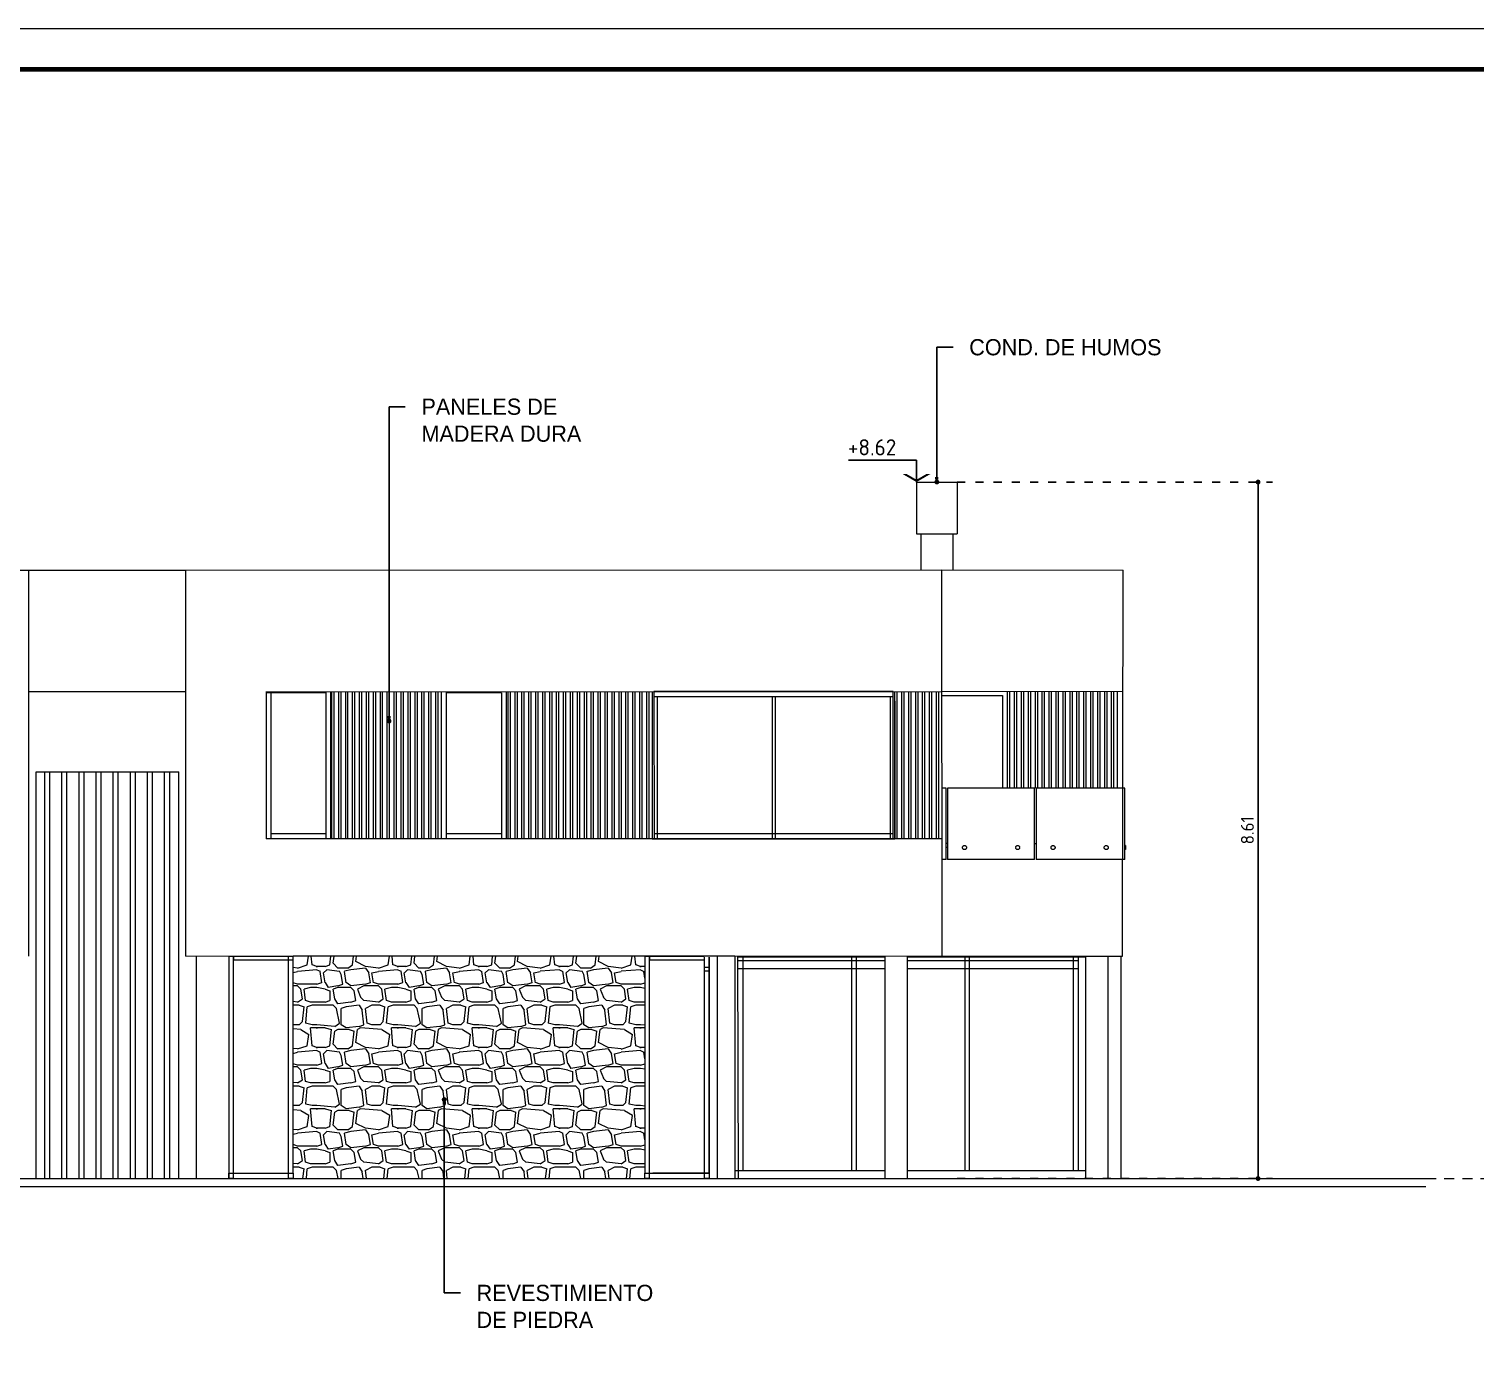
# Model space of a CAD drawing. Extents: x 233 to 569, y -241 to -74.
# Drawn here: x 403.71 to 421.59, y -133.07 to -116.62 of the extents above; entities that cross this region are included whole.
import ezdxf
from ezdxf import colors
from ezdxf.entities.mleader import LeaderData, LeaderLine
from ezdxf.enums import TextEntityAlignment as Align
from ezdxf.math import Vec2, Vec3

# ---------------------------------------------------------------- set-up
doc = ezdxf.new("R2010")
doc.units = 0
doc.header["$MEASUREMENT"] = 0
doc.linetypes.add('DOT2', pattern=[0.125, 0, -0.125])
doc.linetypes.add('HIDDEN2', pattern=[0.1875, 0.125, -0.0625])
doc.layers.get('0').update_dxf_attribs({"linetype": 'CONTINUOUS', "lineweight": 50})
doc.layers.get('DEFPOINTS').update_dxf_attribs({"linetype": 'CONTINUOUS'})
doc.layers.add('240 - NIVELES', color=1, linetype='CONTINUOUS')
doc.layers.add('DS_ST_quote 1_50', color=7, linetype='CONTINUOUS')
for name, color, linetype, lineweight in [('GRAFISMOS', 8, 'CONTINUOUS', 13), ('LINEAS', 2, 'CONTINUOUS', 20), ('MARCOS', 4, 'CONTINUOUS', 80)]:
    doc.layers.add(name, color=color, linetype=linetype, lineweight=lineweight)
doc.styles.add('ARIAL', font='')
doc.styles.add('DIN', font='bahnschrift.ttf')
doc.styles.add('TEXTO', font='ROMANS.SHX')
doc.styles.get('ARIAL').set_extended_font_data('DIN')
doc.dimstyles.new('PLANTA', dxfattribs={"dimscale": 0, "dimtxt": 0.16, "dimasz": 0.06, "dimexe": 0.18, "dimexo": 0, "dimgap": 0.05, "dimtad": 1, "dimzin": 0, "dimdsep": 46, "dimtxsty": 'ARIAL', "dimblk1": 'DOT', "dimblk2": 'DOT', "dimsah": 1, "dimcen": 0.09, "dimclrd": 1, "dimclre": 1, "dimclrt": 3, "dimadec": 0, "dimazin": 0, "dimtfac": 1, "dimtofl": 0, "dimtmove": 0, "dimatfit": 3, "dimldrblk": 'DOT', "dimfxl": 0.18, "dimtolj": 1, "dimtzin": 0, "dimarcsym": 0})

# ---------------------------------------------------------------- blocks, each defined once
blk = doc.blocks.new('_DOT')
at = {"color": 0, "linetype": 'ByBlock'}
blk.add_line((-0.5, 0), (-1, 0), dxfattribs=at)
at = {"color": 0, "linetype": 'ByBlock', "const_width": 0.5}
blk.add_lwpolyline([(-0.25, 0, 1), (0.25, 0, 1)], format="xyb", close=True, dxfattribs=at)
blk = doc.blocks.new('*D372')
at = {"layer": 'DEFPOINTS', "color": 0, "transparency": 16777216}
for p in [(415.187, -122.22), (415.187, -130.829), (418.906, -130.829)]:
    blk.add_point(p, dxfattribs=at)
at = {"layer": 'DS_ST_quote 1_50', "color": 1, "linetype": 'DOT2', "lineweight": -2, "transparency": 16777216}
for p, q in [((415.187, -122.22), (419.086, -122.22)), ((415.187, -130.829), (419.086, -130.829))]:
    blk.add_line(p, q, dxfattribs=at)
at = {"layer": 'DS_ST_quote 1_50', "color": 1, "lineweight": -2, "transparency": 16777216}
blk.add_line((418.906, -122.28), (418.906, -130.769), dxfattribs=at)
at = {"layer": 'DS_ST_quote 1_50', "color": 1, "lineweight": -2, "transparency": 16777216, "xscale": 0.06, "yscale": 0.06, "zscale": 0.06}
for p, rotation in [((418.906, -122.22), 90), ((418.906, -130.829), 270)]:
    blk.add_blockref('_DOT', p, dxfattribs=dict(at, rotation=rotation))
at = {"layer": 'DS_ST_quote 1_50', "color": 3, "transparency": 16777216, "insert": (418.774, -126.525), "char_height": 0.16, "attachment_point": 5, "rotation": 90, "style": 'ARIAL'}
blk.add_mtext('\\A1;8.61', dxfattribs=at)
blk = doc.blocks.new('NIVCOR20')
at = {"layer": '240 - NIVELES'}
for q in [(0.2103, 0.0681), (0, 0)]:
    blk.add_line((0, 0.0681), q, dxfattribs=at)
for points in [[(-0.0438, 0.0253), (-0.0312, 0.0253), (0, 0), (0, 0.0072)], [(0.0438, 0.0253), (0.0312, 0.0253), (0, 0), (0, 0.0072)]]:
    blk.add_solid(points, dxfattribs=at)
at = {"layer": '240 - NIVELES', "style": 'TEXTO'}
blk.add_attdef('NIVEL', text='', height=0.05, dxfattribs=at).set_placement((0.6035, 0.0824), align=Align.RIGHT)

msp = doc.modelspace()

# ---------------------------------------------------------------- hatches: boundary and pattern name
at = {"linetype": 'Continuous', "lineweight": 15}
h = msp.add_hatch(dxfattribs=at)
h.set_pattern_fill('ANSI32', color=256, scale=0.009, angle=45)
h.set_pattern_definition([(90, (409.01598, -36.18249), (-0.085725, 4e-17), []), (90, (409.04455, -36.15391), (-0.085725, 4e-17), [])])
h.paths.add_polyline_path([(414.9971, -126.6299), (414.9971, -124.8073), (414.4152, -124.8087), (414.4152, -126.6285)])
h = msp.add_hatch(dxfattribs=at)
h.set_pattern_fill('ANSI32', color=256, scale=0.009, angle=45)
h.set_pattern_definition([(90, (411.181186, -36.18249), (-0.085725, 4e-17), []), (90, (411.20976, -36.15391), (-0.085725, 4e-17), [])])
h.paths.add_polyline_path([(417.1623, -126.003), (417.1623, -124.8073), (415.8067, -124.8087), (415.8067, -126.0016)])
at = {"layer": 'GRAFISMOS', "linetype": 'Continuous', "lineweight": 15}
h = msp.add_hatch(dxfattribs=at)
h.set_pattern_fill('ANSI32', color=256, scale=0.009, angle=45)
h.set_pattern_definition([(90, (402.82653, -36.18249), (-0.085725, 4e-17), []), (90, (402.8551, -36.15391), (-0.085725, 4e-17), [])])
h.paths.add_polyline_path([(408.8077, -126.6299), (408.8077, -124.8073), (407.4422, -124.8087), (407.4422, -126.6285)])
h = msp.add_hatch(dxfattribs=at)
h.set_pattern_fill('ANSI32', color=256, scale=0.009, angle=45)
h.set_pattern_definition([(90, (405.43452, -36.18249), (-0.085725, 4e-17), []), (90, (405.4631, -36.15391), (-0.085725, 4e-17), [])])
h.paths.add_polyline_path([(411.4157, -126.6299), (411.4157, -124.8073), (409.6114, -124.8087), (409.6114, -126.6285)])
h = msp.add_hatch(dxfattribs=at)
h.set_pattern_fill('HATCH-STONE-03', color=256, scale=0.02, angle=-180, pattern_type=2)
h.set_pattern_definition([(180, (781.2715, 554.3114), (-4e-16, -1), [0.06, -0.94]), (180, (781.2715, 553.3514), (-4e-16, -1), [0.08, -0.92]), (180, (781.2715, 553.5314), (-4e-16, -1), [0.08, -0.92]), (180, (781.2715, 553.5714), (-4e-16, -1), [0.24, -0.76]), (184.76364, (781.2715, 553.7514), (-4e-09, -1), [0.240832, -11.800763]), (184.76364, (780.2715, 553.7514), (-4e-09, -1), [0.240832, -11.800763]), (184.76364, (779.2715, 553.7514), (-4e-09, -1), [0.240832, -11.800763]), (184.76364, (778.2715, 553.7514), (-4e-09, -1), [0.240832, -11.800763]), (184.76364, (777.2715, 553.7514), (-4e-09, -1), [0.240832, -11.800763]), (184.76364, (776.2715, 553.7514), (-4e-09, -1), [0.240832, -11.800763]), (184.76364, (775.2715, 553.7514), (-4e-09, -1), [0.240832, -11.800763]), (184.76364, (774.2715, 553.7514), (-4e-09, -1), [0.240832, -11.800763]), (184.76364, (773.2715, 553.7514), (-4e-09, -1), [0.240832, -11.800763]), (184.76364, (772.2715, 553.7514), (-4e-09, -1), [0.240832, -11.800763]), (184.76364, (771.2715, 553.7514), (-4e-09, -1), [0.240832, -11.800763]), (184.76364, (770.2715, 553.7514), (-4e-09, -1), [0.240832, -11.800763]), (180, (781.2715, 553.7914), (-4e-16, -1), [0, -1]), (180, (781.2715, 554.0714), (-4e-16, -1), [0.06, -0.94]), (180, (781.2715, 554.0314), (-4e-16, -1), [0, -1]), (99.462326, (781.09154, 553.39142), (5.4e-08, -0.999999968), [0.1216553, -5.9611072]), (99.462326, (780.93154, 553.59142), (5.4e-08, -0.999999968), [0.1216553, -5.9611072]), (99.462326, (780.37154, 553.59142), (5.4e-08, -0.999999968), [0.1216553, -5.9611072]), (98.130104, (780.63154, 553.59142), (5e-08, -0.999999998), [0.1414214, -6.9296466]), (291.801407, (780.77154, 553.51142), (3e-08, -1), [0.1077033, -5.2774615]), (291.801407, (779.77154, 553.51142), (3e-08, -1), [0.1077033, -5.2774615]), (270, (780.4315, 553.4914), (1, -4e-16), [0.12, -0.88]), (82.875, (780.75154, 553.85142), (1.14e-07, -1.00000001), [0.1612452, -7.9010126]), (81.869904, (781.15154, 553.81142), (2.36e-07, -1.00000002), [0.1414214, -6.9296466]), (84.289429, (780.43154, 553.81142), (2.15e-07, -1.000000025), [0.2009975, -9.8488782]), (90, (780.5715, 554.0714), (-1, 3e-16), [0.2, -0.8]), (83.65982, (781.09154, 554.11142), (1.98e-07, -1.000000007), [0.1811077, -8.8742773]), (96.340187, (780.85154, 554.07142), (-3.4e-08, -1.000000004), [0.1811077, -8.8742773]), (99.462326, (780.75154, 553.37142), (5.4e-08, -0.999999968), [0.1216553, -5.9611072]), (99.462326, (780.49154, 553.39142), (5.4e-08, -0.999999968), [0.1216553, -5.9611072]), (98.130104, (780.33154, 553.59142), (5e-08, -0.999999998), [0.1414214, -6.9296466]), (99.462326, (780.59154, 553.57142), (5.4e-08, -0.999999968), [0.1216553, -5.9611072]), (82.875, (780.47154, 553.83142), (1.14e-07, -1.00000001), [0.1612452, -7.9010126]), (102.5288, (780.55154, 554.09142), (-7e-08, -0.99999999), [0.184391, -9.0351538]), (102.5288, (779.55154, 554.09142), (-7e-08, -0.99999999), [0.184391, -9.0351538]), (96.340187, (780.89154, 554.09142), (-3.4e-08, -1.000000004), [0.1811077, -8.8742773]), (84.289429, (781.13154, 554.09142), (2.15e-07, -1.000000025), [0.2009975, -9.8488782]), (99.462326, (780.97154, 553.59142), (5.4e-08, -0.999999968), [0.1216553, -5.9611072]), (83.65982, (780.71154, 553.81142), (1.98e-07, -1.000000007), [0.1811077, -8.8742773]), (95.194435, (781.21154, 553.81142), (5.7e-08, -0.999999972), [0.2209072, -10.8244543]), (180, (780.6915, 553.5314), (-4e-16, -1), [0.16, -0.84]), (186.34019, (780.8715, 553.5714), (6e-11, -1), [0.181108, -8.874277]), (186.34019, (779.8715, 553.5714), (6e-11, -1), [0.181108, -8.874277]), (186.34019, (778.8715, 553.5714), (6e-11, -1), [0.181108, -8.874277]), (186.34019, (777.8715, 553.5714), (6e-11, -1), [0.181108, -8.874277]), (186.34019, (776.8715, 553.5714), (6e-11, -1), [0.181108, -8.874277]), (186.34019, (775.8715, 553.5714), (6e-11, -1), [0.181108, -8.874277]), (186.34019, (774.8715, 553.5714), (6e-11, -1), [0.181108, -8.874277]), (186.34019, (773.8715, 553.5714), (6e-11, -1), [0.181108, -8.874277]), (186.34019, (772.8715, 553.5714), (6e-11, -1), [0.181108, -8.874277]), (189.46232, (780.5315, 553.5514), (-1e-08, -1), [0.121655, -5.961107]), (189.46232, (779.5315, 553.5514), (-1e-08, -1), [0.121655, -5.961107]), (189.46232, (778.5315, 553.5514), (-1e-08, -1), [0.121655, -5.961107]), (189.46232, (777.5315, 553.5514), (-1e-08, -1), [0.121655, -5.961107]), (189.46232, (776.5315, 553.5514), (-1e-08, -1), [0.121655, -5.961107]), (189.46232, (775.5315, 553.5514), (-1e-08, -1), [0.121655, -5.961107]), (172.87498, (780.5515, 553.7314), (2e-09, -1), [0.161245, -7.901013]), (172.87498, (779.5515, 553.7314), (2e-09, -1), [0.161245, -7.901013]), (172.87498, (778.5515, 553.7314), (2e-09, -1), [0.161245, -7.901013]), (172.87498, (777.5515, 553.7314), (2e-09, -1), [0.161245, -7.901013]), (172.87498, (776.5515, 553.7314), (2e-09, -1), [0.161245, -7.901013]), (172.87498, (775.5515, 553.7314), (2e-09, -1), [0.161245, -7.901013]), (172.87498, (774.5515, 553.7314), (2e-09, -1), [0.161245, -7.901013]), (172.87498, (773.5515, 553.7314), (2e-09, -1), [0.161245, -7.901013]), (168.69007, (780.3715, 553.5114), (3e-09, -1), [0.1019804, -4.997039]), (168.69007, (779.3715, 553.5114), (3e-09, -1), [0.1019804, -4.997039]), (168.69007, (778.3715, 553.5114), (3e-09, -1), [0.1019804, -4.997039]), (168.69007, (777.3715, 553.5114), (3e-09, -1), [0.1019804, -4.997039]), (168.69007, (776.3715, 553.5114), (3e-09, -1), [0.1019804, -4.997039]), (180, (780.3715, 553.7914), (-4e-16, -1), [0.1, -0.9]), (180, (780.6515, 553.7714), (-4e-16, -1), [0.12, -0.88]), (180, (780.6715, 554.0114), (-4e-16, -1), [0.14, -0.86]), (180, (780.3715, 554.0314), (-4e-16, -1), [0.1, -0.9]), (174.80557, (780.4915, 554.0514), (3e-09, -1), [0.220907, -10.824454]), (174.80557, (779.4915, 554.0514), (3e-09, -1), [0.220907, -10.824454]), (174.80557, (778.4915, 554.0514), (3e-09, -1), [0.220907, -10.824454]), (174.80557, (777.4915, 554.0514), (3e-09, -1), [0.220907, -10.824454]), (174.80557, (776.4915, 554.0514), (3e-09, -1), [0.220907, -10.824454]), (174.80557, (775.4915, 554.0514), (3e-09, -1), [0.220907, -10.824454]), (174.80557, (774.4915, 554.0514), (3e-09, -1), [0.220907, -10.824454]), (174.80557, (773.4915, 554.0514), (3e-09, -1), [0.220907, -10.824454]), (174.80557, (772.4915, 554.0514), (3e-09, -1), [0.220907, -10.824454]), (174.80557, (771.4915, 554.0514), (3e-09, -1), [0.220907, -10.824454]), (174.80557, (770.4915, 554.0514), (3e-09, -1), [0.220907, -10.824454]), (180, (780.4715, 554.3114), (-4e-16, -1), [0.2, -0.8]), (187.12502, (780.7915, 554.3114), (-2e-09, -1), [0.161245, -7.901013]), (187.12502, (779.7915, 554.3114), (-2e-09, -1), [0.161245, -7.901013]), (187.12502, (778.7915, 554.3114), (-2e-09, -1), [0.161245, -7.901013]), (187.12502, (777.7915, 554.3114), (-2e-09, -1), [0.161245, -7.901013]), (187.12502, (776.7915, 554.3114), (-2e-09, -1), [0.161245, -7.901013]), (187.12502, (775.7915, 554.3114), (-2e-09, -1), [0.161245, -7.901013]), (187.12502, (774.7915, 554.3114), (-2e-09, -1), [0.161245, -7.901013]), (187.12502, (773.7915, 554.3114), (-2e-09, -1), [0.161245, -7.901013]), (187.12502, (780.7915, 554.0514), (-2e-09, -1), [0.161245, -7.901013]), (187.12502, (779.7915, 554.0514), (-2e-09, -1), [0.161245, -7.901013]), (187.12502, (778.7915, 554.0514), (-2e-09, -1), [0.161245, -7.901013]), (187.12502, (777.7915, 554.0514), (-2e-09, -1), [0.161245, -7.901013]), (187.12502, (776.7915, 554.0514), (-2e-09, -1), [0.161245, -7.901013]), (187.12502, (775.7915, 554.0514), (-2e-09, -1), [0.161245, -7.901013]), (187.12502, (774.7915, 554.0514), (-2e-09, -1), [0.161245, -7.901013]), (187.12502, (773.7915, 554.0514), (-2e-09, -1), [0.161245, -7.901013]), (180, (781.0515, 554.3114), (-4e-16, -1), [0.1, -0.9]), (175.6013, (781.0715, 554.0114), (-4e-09, -1), [0.260768, -12.777637]), (175.6013, (780.0715, 554.0114), (-4e-09, -1), [0.260768, -12.777637]), (175.6013, (779.0715, 554.0114), (-4e-09, -1), [0.260768, -12.777637]), (175.6013, (778.0715, 554.0114), (-4e-09, -1), [0.260768, -12.777637]), (175.6013, (777.0715, 554.0114), (-4e-09, -1), [0.260768, -12.777637]), (175.6013, (776.0715, 554.0114), (-4e-09, -1), [0.260768, -12.777637]), (175.6013, (775.0715, 554.0114), (-4e-09, -1), [0.260768, -12.777637]), (175.6013, (774.0715, 554.0114), (-4e-09, -1), [0.260768, -12.777637]), (175.6013, (773.0715, 554.0114), (-4e-09, -1), [0.260768, -12.777637]), (175.6013, (772.0715, 554.0114), (-4e-09, -1), [0.260768, -12.777637]), (175.6013, (771.0715, 554.0114), (-4e-09, -1), [0.260768, -12.777637]), (175.6013, (770.0715, 554.0114), (-4e-09, -1), [0.260768, -12.777637]), (175.6013, (769.0715, 554.0114), (-4e-09, -1), [0.260768, -12.777637]), (172.87498, (781.0315, 553.7714), (2e-09, -1), [0.161245, -7.901013]), (172.87498, (780.0315, 553.7714), (2e-09, -1), [0.161245, -7.901013]), (172.87498, (779.0315, 553.7714), (2e-09, -1), [0.161245, -7.901013]), (172.87498, (778.0315, 553.7714), (2e-09, -1), [0.161245, -7.901013]), (172.87498, (777.0315, 553.7714), (2e-09, -1), [0.161245, -7.901013]), (172.87498, (776.0315, 553.7714), (2e-09, -1), [0.161245, -7.901013]), (172.87498, (775.0315, 553.7714), (2e-09, -1), [0.161245, -7.901013]), (172.87498, (774.0315, 553.7714), (2e-09, -1), [0.161245, -7.901013]), (186.34019, (780.8715, 553.7714), (6e-11, -1), [0.181108, -8.874277]), (186.34019, (779.8715, 553.7714), (6e-11, -1), [0.181108, -8.874277]), (186.34019, (778.8715, 553.7714), (6e-11, -1), [0.181108, -8.874277]), (186.34019, (777.8715, 553.7714), (6e-11, -1), [0.181108, -8.874277]), (186.34019, (776.8715, 553.7714), (6e-11, -1), [0.181108, -8.874277]), (186.34019, (775.8715, 553.7714), (6e-11, -1), [0.181108, -8.874277]), (186.34019, (774.8715, 553.7714), (6e-11, -1), [0.181108, -8.874277]), (186.34019, (773.8715, 553.7714), (6e-11, -1), [0.181108, -8.874277]), (186.34019, (772.8715, 553.7714), (6e-11, -1), [0.181108, -8.874277]), (98.130104, (781.13154, 553.37142), (5e-08, -0.999999998), [0.1414214, -6.9296466]), (180, (781.0315, 553.5514), (-4e-16, -1), [0.18, -0.82]), (173.65981, (781.0315, 553.3514), (-6e-11, -1), [0.181108, -8.874277]), (173.65981, (780.0315, 553.3514), (-6e-11, -1), [0.181108, -8.874277]), (173.65981, (779.0315, 553.3514), (-6e-11, -1), [0.181108, -8.874277]), (173.65981, (778.0315, 553.3514), (-6e-11, -1), [0.181108, -8.874277]), (173.65981, (777.0315, 553.3514), (-6e-11, -1), [0.181108, -8.874277]), (173.65981, (776.0315, 553.3514), (-6e-11, -1), [0.181108, -8.874277]), (173.65981, (775.0315, 553.3514), (-6e-11, -1), [0.181108, -8.874277]), (173.65981, (774.0315, 553.3514), (-6e-11, -1), [0.181108, -8.874277]), (173.65981, (773.0315, 553.3514), (-6e-11, -1), [0.181108, -8.874277]), (187.12502, (780.6915, 553.3514), (-2e-09, -1), [0.161245, -7.901013]), (187.12502, (779.6915, 553.3514), (-2e-09, -1), [0.161245, -7.901013]), (187.12502, (778.6915, 553.3514), (-2e-09, -1), [0.161245, -7.901013]), (187.12502, (777.6915, 553.3514), (-2e-09, -1), [0.161245, -7.901013]), (187.12502, (776.6915, 553.3514), (-2e-09, -1), [0.161245, -7.901013]), (187.12502, (775.6915, 553.3514), (-2e-09, -1), [0.161245, -7.901013]), (187.12502, (774.6915, 553.3514), (-2e-09, -1), [0.161245, -7.901013]), (187.12502, (773.6915, 553.3514), (-2e-09, -1), [0.161245, -7.901013]), (180, (780.3715, 553.3514), (-4e-16, -1), [0.1, -0.9]), (14.03625, (780.9515, 553.7114), (1e-07, -1), [0.082462, -4.0406436]), (14.03625, (779.9515, 553.7114), (1e-07, -1), [0.082462, -4.0406436]), (14.03625, (778.9515, 553.7114), (1e-07, -1), [0.082462, -4.0406436]), (14.03625, (777.9515, 553.7114), (1e-07, -1), [0.082462, -4.0406436]), (116.56505, (780.57154, 553.69142), (-2e-08, -0.99999998), [0.0447214, -2.1913466]), (45, (780.35154, 553.7114), (1e-07, -1), [0.0565685, -1.357645]), (180, (781.0515, 554.0714), (-4e-16, -1), [0.1, -0.9]), (333.43495, (780.2715, 553.7514), (-5e-08, -1), [0.0447214, -2.1913466]), (333.43495, (779.2715, 553.7514), (-5e-08, -1), [0.0447214, -2.1913466]), (18.43495, (780.2715, 553.5714), (1e-07, -1), [0.0632456, -3.099032]), (18.43495, (779.2715, 553.5714), (1e-07, -1), [0.0632456, -3.099032]), (18.43495, (778.2715, 553.5714), (1e-07, -1), [0.0632456, -3.099032]), (161.56505, (781.0315, 553.5714), (2e-09, -1), [0.0632456, -3.099032]), (161.56505, (780.0315, 553.5714), (2e-09, -1), [0.0632456, -3.099032]), (161.56505, (779.0315, 553.5714), (2e-09, -1), [0.0632456, -3.099032]), (146.30993, (780.6915, 553.5514), (3e-08, -1), [0.072111, -3.5334402]), (146.30993, (779.6915, 553.5514), (3e-08, -1), [0.072111, -3.5334402]), (146.30993, (778.6915, 553.5514), (3e-08, -1), [0.072111, -3.5334402]), (123.69007, (780.53154, 553.3314), (4e-08, -1), [0.072111, -3.5334402]), (123.69007, (779.53154, 553.3314), (4e-08, -1), [0.072111, -3.5334402]), (135, (780.85154, 553.3714), (-4e-16, -1), [0.0565685, -1.357645]), (161.56505, (781.1915, 553.3514), (2e-09, -1), [0.0632456, -3.099032]), (161.56505, (780.1915, 553.3514), (2e-09, -1), [0.0632456, -3.099032]), (161.56505, (779.1915, 553.3514), (2e-09, -1), [0.0632456, -3.099032]), (146.30993, (780.6315, 554.0314), (3e-08, -1), [0.072111, -3.5334402]), (146.30993, (779.6315, 554.0314), (3e-08, -1), [0.072111, -3.5334402]), (146.30993, (778.6315, 554.0314), (3e-08, -1), [0.072111, -3.5334402]), (161.56505, (780.9515, 554.0714), (2e-09, -1), [0.0632456, -3.099032]), (161.56505, (779.9515, 554.0714), (2e-09, -1), [0.0632456, -3.099032]), (161.56505, (778.9515, 554.0714), (2e-09, -1), [0.0632456, -3.099032]), (135, (780.53154, 553.7714), (-4e-16, -1), [0.0848528, -1.3293608]), (315, (780.69154, 553.5314), (-4e-16, -1), [0.0565685, -1.357645]), (341.56505, (780.3715, 553.5114), (-6e-08, -1), [0.0632456, -3.099032]), (341.56505, (779.3715, 553.5114), (-6e-08, -1), [0.0632456, -3.099032]), (341.56505, (778.3715, 553.5114), (-6e-08, -1), [0.0632456, -3.099032]), (315, (781.03154, 553.5514), (-4e-16, -1), [0.0565685, -1.357645]), (303.69007, (780.87154, 553.7714), (7e-08, -1.00000003), [0.072111, -3.5334402]), (303.69007, (779.87154, 553.7714), (7e-08, -1.00000003), [0.072111, -3.5334402]), (329.03624, (781.0715, 554.0114), (-7e-08, -1), [0.116619, -5.714333]), (329.03624, (780.0715, 554.0114), (-7e-08, -1), [0.116619, -5.714333]), (329.03624, (779.0715, 554.0114), (-7e-08, -1), [0.116619, -5.714333]), (329.03624, (778.0715, 554.0114), (-7e-08, -1), [0.116619, -5.714333]), (329.03624, (777.0715, 554.0114), (-7e-08, -1), [0.116619, -5.714333]), (341.56505, (780.6715, 554.0114), (-6e-08, -1), [0.0632456, -3.099032]), (341.56505, (779.6715, 554.0114), (-6e-08, -1), [0.0632456, -3.099032]), (341.56505, (778.6715, 554.0114), (-6e-08, -1), [0.0632456, -3.099032]), (345.96376, (780.3715, 554.0314), (-3e-08, -1), [0.082462, -4.0406436]), (345.96376, (779.3715, 554.0314), (-3e-08, -1), [0.082462, -4.0406436]), (345.96376, (778.3715, 554.0314), (-3e-08, -1), [0.082462, -4.0406436]), (345.96376, (777.3715, 554.0314), (-3e-08, -1), [0.082462, -4.0406436]), (315, (780.47154, 554.3114), (-4e-16, -1), [0.0565685, -1.357645]), (303.69007, (780.79154, 554.3114), (7e-08, -1.00000003), [0.072111, -3.5334402]), (303.69007, (779.79154, 554.3114), (7e-08, -1.00000003), [0.072111, -3.5334402]), (341.56505, (781.0515, 554.3114), (-6e-08, -1), [0.0632456, -3.099032]), (341.56505, (780.0515, 554.3114), (-6e-08, -1), [0.0632456, -3.099032]), (341.56505, (779.0515, 554.3114), (-6e-08, -1), [0.0632456, -3.099032]), (198.43495, (781.2115, 554.3114), (-2e-09, -1), [0.0632456, -3.099032]), (198.43495, (780.2115, 554.3114), (-2e-09, -1), [0.0632456, -3.099032]), (198.43495, (779.2115, 554.3114), (-2e-09, -1), [0.0632456, -3.099032]), (198.43495, (780.6315, 554.2914), (-2e-09, -1), [0.0632456, -3.099032]), (198.43495, (779.6315, 554.2914), (-2e-09, -1), [0.0632456, -3.099032]), (198.43495, (778.6315, 554.2914), (-2e-09, -1), [0.0632456, -3.099032]), (206.56505, (780.5315, 554.0114), (-2e-08, -1), [0.0447214, -2.1913466]), (206.56505, (779.5315, 554.0114), (-2e-08, -1), [0.0447214, -2.1913466]), (206.56505, (780.8115, 554.0314), (-2e-08, -1), [0.0447214, -2.1913466]), (206.56505, (779.8115, 554.0314), (-2e-08, -1), [0.0447214, -2.1913466]), (194.03624, (780.6915, 553.7514), (-1e-09, -1), [0.082462, -4.0406436]), (194.03624, (779.6915, 553.7514), (-1e-09, -1), [0.082462, -4.0406436]), (194.03624, (778.6915, 553.7514), (-1e-09, -1), [0.082462, -4.0406436]), (194.03624, (777.6915, 553.7514), (-1e-09, -1), [0.082462, -4.0406436]), (198.43495, (780.5315, 553.5314), (-2e-09, -1), [0.0632456, -3.099032]), (198.43495, (779.5315, 553.5314), (-2e-09, -1), [0.0632456, -3.099032]), (198.43495, (778.5315, 553.5314), (-2e-09, -1), [0.0632456, -3.099032]), (194.03624, (781.1915, 553.5314), (-1e-09, -1), [0.082462, -4.0406436]), (194.03624, (780.1915, 553.5314), (-1e-09, -1), [0.082462, -4.0406436]), (194.03624, (779.1915, 553.5314), (-1e-09, -1), [0.082462, -4.0406436]), (194.03624, (778.1915, 553.5314), (-1e-09, -1), [0.082462, -4.0406436]), (206.56505, (780.8515, 553.5514), (-2e-08, -1), [0.0894427, -2.1466252]), (206.56505, (779.8515, 553.5514), (-2e-08, -1), [0.0894427, -2.1466252]), (180, (781.2715, 554.0314), (-4e-16, -1), [0.08, -0.92]), (206.56505, (780.9515, 554.3114), (-2e-08, -1), [0.0894427, -2.1466252]), (206.56505, (779.9515, 554.3114), (-2e-08, -1), [0.0894427, -2.1466252]), (33.69006, (780.4915, 554.0514), (5e-09, -1), [0.072111, -3.5334402]), (33.69006, (779.4915, 554.0514), (5e-09, -1), [0.072111, -3.5334402]), (33.69006, (778.4915, 554.0514), (5e-09, -1), [0.072111, -3.5334402]), (165.96376, (781.2115, 554.0714), (1e-09, -1), [0.082462, -4.0406436]), (165.96376, (780.2115, 554.0714), (1e-09, -1), [0.082462, -4.0406436]), (165.96376, (779.2115, 554.0714), (1e-09, -1), [0.082462, -4.0406436]), (165.96376, (778.2115, 554.0714), (1e-09, -1), [0.082462, -4.0406436]), (45, (781.05154, 554.0714), (1e-07, -1), [0.0565685, -1.357645]), (18.43495, (781.0315, 553.7714), (1e-07, -1), [0.126491, -3.0357864]), (18.43495, (780.0315, 553.7714), (1e-07, -1), [0.126491, -3.0357864]), (18.43495, (779.0315, 553.7714), (1e-07, -1), [0.126491, -3.0357864]), (161.56505, (781.2715, 553.7914), (2e-09, -1), [0.0632456, -3.099032]), (161.56505, (780.2715, 553.7914), (2e-09, -1), [0.0632456, -3.099032]), (161.56505, (779.2715, 553.7914), (2e-09, -1), [0.0632456, -3.099032]), (33.69006, (780.6515, 553.7714), (5e-09, -1), [0.072111, -3.5334402]), (33.69006, (779.6515, 553.7714), (5e-09, -1), [0.072111, -3.5334402]), (33.69006, (778.6515, 553.7714), (5e-09, -1), [0.072111, -3.5334402]), (18.43495, (780.3715, 553.7914), (1e-07, -1), [0.0632456, -3.099032]), (18.43495, (779.3715, 553.7914), (1e-07, -1), [0.0632456, -3.099032]), (18.43495, (778.3715, 553.7914), (1e-07, -1), [0.0632456, -3.099032]), (18.43495, (780.5315, 553.5514), (1e-07, -1), [0.0632456, -3.099032]), (18.43495, (779.5315, 553.5514), (1e-07, -1), [0.0632456, -3.099032]), (18.43495, (778.5315, 553.5514), (1e-07, -1), [0.0632456, -3.099032]), (18.43495, (780.8715, 553.5714), (1e-07, -1), [0.0632456, -3.099032]), (18.43495, (779.8715, 553.5714), (1e-07, -1), [0.0632456, -3.099032]), (18.43495, (778.8715, 553.5714), (1e-07, -1), [0.0632456, -3.099032]), (33.69006, (781.0315, 553.3514), (5e-09, -1), [0.072111, -3.5334402]), (33.69006, (780.0315, 553.3514), (5e-09, -1), [0.072111, -3.5334402]), (33.69006, (779.0315, 553.3514), (5e-09, -1), [0.072111, -3.5334402]), (18.43495, (780.3715, 553.3514), (1e-07, -1), [0.0632456, -3.099032]), (18.43495, (779.3715, 553.3514), (1e-07, -1), [0.0632456, -3.099032]), (18.43495, (778.3715, 553.3514), (1e-07, -1), [0.0632456, -3.099032]), (18.43495, (780.6915, 553.3514), (1e-07, -1), [0.0632456, -3.099032]), (18.43495, (779.6915, 553.3514), (1e-07, -1), [0.0632456, -3.099032]), (18.43495, (778.6915, 553.3514), (1e-07, -1), [0.0632456, -3.099032]), (18.43495, (780.7915, 554.0514), (1e-07, -1), [0.0632456, -3.099032]), (18.43495, (779.7915, 554.0514), (1e-07, -1), [0.0632456, -3.099032]), (18.43495, (778.7915, 554.0514), (1e-07, -1), [0.0632456, -3.099032]), (303.69007, (780.37154, 553.5914), (7e-08, -1.00000003), [0.072111, -3.5334402]), (303.69007, (779.37154, 553.5914), (7e-08, -1.00000003), [0.072111, -3.5334402]), (153.43495, (780.8715, 553.7914), (2e-08, -1), [0.134164, -2.1019038]), (153.43495, (779.8715, 553.7914), (2e-08, -1), [0.134164, -2.1019038])])
h.paths.add_polyline_path([(411.3241, -130.8292), (406.9779, -130.8292), (406.9779, -128.0792), (411.3241, -128.0792)])

# ---------------------------------------------------------------- linework, layer by layer
at = {"linetype": 'Continuous', "lineweight": 15}
for p, q in [((414.6838, -122.22), (414.6838, -122.8613)), ((414.6838, -122.22), (415.1866, -122.22)), ((415.1866, -122.22), (415.1866, -122.8613)), ((414.6838, -122.8613), (415.1866, -122.8613)), ((414.7385, -122.8613), (414.7385, -123.3092)), ((415.132, -122.8613), (415.132, -123.3092)), ((393.9087, -123.3092), (403.7118, -123.3092)), ((403.7118, -128.0792), (403.7118, -123.3092)), ((403.7118, -123.3092), (405.6505, -123.3092)), ((405.6505, -123.3092), (414.9985, -123.3066)), ((405.6505, -128.0805), (405.6505, -123.3092)), ((414.9998, -128.0779), (414.9984, -123.3092)), ((414.9985, -123.3066), (417.237, -123.3092)), ((417.232, -128.0792), (417.2374, -123.3092)), ((403.7118, -124.808), (405.6505, -124.808)), ((406.6457, -124.808), (406.6457, -126.6292)), ((407.3822, -124.8267), (406.6457, -124.8267)), ((406.6475, -124.8118), (414.9989, -124.8092)), ((406.7054, -126.6292), (406.7054, -124.808)), ((407.3822, -124.808), (407.3822, -126.6292)), ((407.4422, -126.6292), (407.4422, -124.808)), ((408.8077, -124.808), (408.8077, -126.6292)), ((408.8677, -124.808), (408.8677, -126.6292)), ((409.5517, -124.8267), (408.8677, -124.8267)), ((408.8749, -126.6292), (408.8749, -124.808)), ((409.5517, -124.8267), (409.5517, -126.6292)), ((409.6114, -124.8109), (409.6114, -126.6292)), ((411.4157, -124.808), (411.4157, -126.6292)), ((411.4157, -124.808), (411.4157, -126.6292)), ((411.4358, -124.808), (411.4425, -126.6292)), ((414.3957, -124.8737), (411.4362, -124.8737)), ((414.3957, -124.8092), (411.4363, -124.8093)), ((411.4823, -126.6292), (411.4823, -124.8737)), ((412.901, -124.8737), (412.901, -126.6292)), ((412.9397, -126.6292), (412.9397, -124.8737)), ((414.3569, -124.8737), (414.3569, -126.6292)), ((414.3957, -126.6292), (414.3957, -124.808)), ((414.4152, -124.9271), (414.4152, -126.6292)), ((414.9935, -124.8578), (415.747, -124.8578)), ((414.9971, -124.8054), (417.2356, -124.808)), ((415.747, -124.8578), (415.747, -126.0023)), ((415.8067, -126.0023), (415.8067, -124.808)), ((417.1623, -124.808), (417.1623, -126.0023)), ((403.8018, -125.8033), (405.5647, -125.8033)), ((403.8018, -130.8292), (403.8018, -125.8033)), ((403.9075, -130.8292), (403.9075, -125.8033)), ((403.9699, -130.8292), (403.9699, -125.8033)), ((404.1192, -130.8292), (404.1192, -125.8033)), ((404.1815, -130.8292), (404.1815, -125.8033)), ((404.3308, -130.8292), (404.3308, -125.8033)), ((404.3932, -130.8292), (404.3932, -125.8033)), ((404.5425, -130.8292), (404.5425, -125.8033)), ((404.6048, -130.8292), (404.6048, -125.8033)), ((404.7541, -130.8292), (404.7541, -125.8033)), ((404.8165, -130.8292), (404.8165, -125.8033)), ((404.9658, -130.8292), (404.9658, -125.8033)), ((405.0281, -130.8292), (405.0281, -125.8033)), ((405.1774, -130.8292), (405.1774, -125.8033)), ((405.2398, -130.8292), (405.2398, -125.8033)), ((405.3891, -130.8292), (405.3891, -125.8033)), ((405.4515, -130.8292), (405.4515, -125.8033)), ((405.5647, -130.8292), (405.5647, -125.8033)), ((415.0487, -126.0023), (414.9935, -126.0023)), ((415.0487, -126.8872), (415.0487, -126.0023)), ((416.1435, -126.0023), (415.0686, -126.0023)), ((415.0686, -126.0023), (415.0686, -126.8872)), ((416.1435, -126.8872), (416.1435, -126.0023)), ((416.1634, -126.0023), (416.1634, -126.8872)), ((417.2582, -126.0023), (416.1634, -126.0023)), ((417.2582, -126.8872), (417.2582, -126.0023)), ((406.7054, -126.5636), (407.3822, -126.5636)), ((408.8749, -126.5636), (409.5517, -126.5636)), ((411.4429, -126.5647), (414.3957, -126.5647)), ((414.9935, -126.6292), (406.6457, -126.6292)), ((411.4157, -126.6292), (414.4152, -126.6292)), ((414.4152, -126.6292), (411.4157, -126.6292)), ((415.0686, -126.6882), (415.0487, -126.6882)), ((415.0487, -126.7329), (415.0686, -126.7329)), ((415.2521, -126.7379), (415.2524, -126.734)), ((415.2524, -126.7418), (415.2521, -126.7379)), ((415.2524, -126.734), (415.2533, -126.7302)), ((415.2533, -126.7456), (415.2524, -126.7418)), ((415.2533, -126.7302), (415.2548, -126.7266)), ((415.2548, -126.7492), (415.2533, -126.7456)), ((415.2548, -126.7266), (415.2569, -126.7233)), ((415.2569, -126.7525), (415.2548, -126.7492)), ((415.2569, -126.7233), (415.2594, -126.7203)), ((415.2594, -126.7203), (415.2624, -126.7178)), ((415.2624, -126.7178), (415.2657, -126.7158)), ((415.2657, -126.7158), (415.2693, -126.7143)), ((415.2693, -126.7143), (415.2731, -126.7133)), ((415.2731, -126.7133), (415.277, -126.713)), ((415.277, -126.713), (415.2809, -126.7133)), ((415.2809, -126.7133), (415.2847, -126.7143)), ((415.2847, -126.7143), (415.2883, -126.7158)), ((415.2883, -126.7158), (415.2916, -126.7178)), ((415.2916, -126.7178), (415.2946, -126.7203)), ((415.2946, -126.7203), (415.2971, -126.7233)), ((415.2971, -126.7233), (415.2992, -126.7266)), ((415.2992, -126.7492), (415.2971, -126.7525)), ((415.2992, -126.7266), (415.3007, -126.7302)), ((415.3007, -126.7456), (415.2992, -126.7492)), ((415.3007, -126.7302), (415.3016, -126.734)), ((415.3016, -126.7418), (415.3007, -126.7456)), ((415.3016, -126.734), (415.3019, -126.7379)), ((415.3019, -126.7379), (415.3016, -126.7418)), ((415.9094, -126.7379), (415.9097, -126.734)), ((415.9097, -126.7418), (415.9094, -126.7379)), ((415.9097, -126.734), (415.9106, -126.7302)), ((415.9106, -126.7456), (415.9097, -126.7418)), ((415.9106, -126.7302), (415.9121, -126.7266)), ((415.9121, -126.7492), (415.9106, -126.7456)), ((415.9121, -126.7266), (415.9141, -126.7233)), ((415.9141, -126.7525), (415.9121, -126.7492)), ((415.9141, -126.7233), (415.9167, -126.7203)), ((415.9167, -126.7203), (415.9196, -126.7178)), ((415.9196, -126.7178), (415.923, -126.7158)), ((415.923, -126.7158), (415.9266, -126.7143)), ((415.9266, -126.7143), (415.9304, -126.7133)), ((415.9304, -126.7133), (415.9342, -126.713)), ((415.9342, -126.713), (415.9381, -126.7133)), ((415.9381, -126.7133), (415.9419, -126.7143)), ((415.9419, -126.7143), (415.9455, -126.7158)), ((415.9455, -126.7158), (415.9489, -126.7178)), ((415.9489, -126.7178), (415.9518, -126.7203)), ((415.9518, -126.7203), (415.9544, -126.7233)), ((415.9544, -126.7233), (415.9564, -126.7266)), ((415.9564, -126.7492), (415.9544, -126.7525)), ((415.9564, -126.7266), (415.9579, -126.7302)), ((415.9579, -126.7456), (415.9564, -126.7492)), ((415.9579, -126.7302), (415.9588, -126.734)), ((415.9588, -126.7418), (415.9579, -126.7456)), ((415.9588, -126.734), (415.9591, -126.7379)), ((415.9591, -126.7379), (415.9588, -126.7418)), ((416.1435, -126.6882), (416.1634, -126.6882)), ((416.3469, -126.7379), (416.3472, -126.734)), ((416.3472, -126.7418), (416.3469, -126.7379)), ((416.3472, -126.734), (416.3481, -126.7302)), ((416.3481, -126.7456), (416.3472, -126.7418)), ((416.3481, -126.7302), (416.3496, -126.7266)), ((416.3496, -126.7492), (416.3481, -126.7456)), ((416.3496, -126.7266), (416.3516, -126.7233)), ((416.3516, -126.7525), (416.3496, -126.7492)), ((416.3516, -126.7233), (416.3542, -126.7203)), ((416.3542, -126.7203), (416.3571, -126.7178)), ((416.3571, -126.7178), (416.3605, -126.7158)), ((416.3605, -126.7158), (416.3641, -126.7143)), ((416.3641, -126.7143), (416.3679, -126.7133)), ((416.3679, -126.7133), (416.3718, -126.713)), ((416.3718, -126.713), (416.3756, -126.7133)), ((416.3756, -126.7133), (416.3794, -126.7143)), ((416.3794, -126.7143), (416.3831, -126.7158)), ((416.3831, -126.7158), (416.3864, -126.7178)), ((416.3864, -126.7178), (416.3893, -126.7203)), ((416.3893, -126.7203), (416.3919, -126.7233)), ((416.3919, -126.7233), (416.3939, -126.7266)), ((416.3939, -126.7492), (416.3919, -126.7525)), ((416.3939, -126.7266), (416.3954, -126.7302)), ((416.3954, -126.7456), (416.3939, -126.7492)), ((416.3954, -126.7302), (416.3963, -126.734)), ((416.3963, -126.7418), (416.3954, -126.7456)), ((416.3963, -126.734), (416.3966, -126.7379)), ((416.3966, -126.7379), (416.3963, -126.7418)), ((417.0041, -126.7379), (417.0044, -126.734)), ((417.0044, -126.7418), (417.0041, -126.7379)), ((417.0044, -126.734), (417.0053, -126.7302)), ((417.0053, -126.7456), (417.0044, -126.7418)), ((417.0053, -126.7302), (417.0068, -126.7266)), ((417.0068, -126.7492), (417.0053, -126.7456)), ((417.0068, -126.7266), (417.0089, -126.7233)), ((417.0089, -126.7525), (417.0068, -126.7492)), ((417.0089, -126.7233), (417.0114, -126.7203)), ((417.0114, -126.7203), (417.0144, -126.7178)), ((417.0144, -126.7178), (417.0177, -126.7158)), ((417.0177, -126.7158), (417.0213, -126.7143)), ((417.0213, -126.7143), (417.0251, -126.7133)), ((417.0251, -126.7133), (417.029, -126.713)), ((417.029, -126.713), (417.0329, -126.7133)), ((417.0329, -126.7133), (417.0367, -126.7143)), ((417.0367, -126.7143), (417.0403, -126.7158)), ((417.0403, -126.7158), (417.0436, -126.7178)), ((417.0436, -126.7178), (417.0466, -126.7203)), ((417.0466, -126.7203), (417.0491, -126.7233)), ((417.0491, -126.7233), (417.0512, -126.7266)), ((417.0512, -126.7492), (417.0491, -126.7525)), ((417.0512, -126.7266), (417.0527, -126.7302)), ((417.0527, -126.7456), (417.0512, -126.7492)), ((417.0527, -126.7302), (417.0536, -126.734)), ((417.0536, -126.7418), (417.0527, -126.7456)), ((417.0536, -126.734), (417.0539, -126.7379)), ((417.0539, -126.7379), (417.0536, -126.7418)), ((417.2678, -126.713), (417.2582, -126.713)), ((417.2678, -126.713), (417.2678, -126.7628)), ((415.0487, -126.8872), (414.9935, -126.8872)), ((416.1435, -126.8872), (415.0686, -126.8872)), ((415.2594, -126.7555), (415.2569, -126.7525)), ((415.2624, -126.7581), (415.2594, -126.7555)), ((415.2657, -126.7601), (415.2624, -126.7581)), ((415.2693, -126.7616), (415.2657, -126.7601)), ((415.2731, -126.7625), (415.2693, -126.7616)), ((415.277, -126.7628), (415.2731, -126.7625)), ((415.2809, -126.7625), (415.277, -126.7628)), ((415.2847, -126.7616), (415.2809, -126.7625)), ((415.2883, -126.7601), (415.2847, -126.7616)), ((415.2916, -126.7581), (415.2883, -126.7601)), ((415.2946, -126.7555), (415.2916, -126.7581)), ((415.2971, -126.7525), (415.2946, -126.7555)), ((415.9167, -126.7555), (415.9141, -126.7525)), ((415.9196, -126.7581), (415.9167, -126.7555)), ((415.923, -126.7601), (415.9196, -126.7581)), ((415.9266, -126.7616), (415.923, -126.7601)), ((415.9304, -126.7625), (415.9266, -126.7616)), ((415.9342, -126.7628), (415.9304, -126.7625)), ((415.9381, -126.7625), (415.9342, -126.7628)), ((415.9419, -126.7616), (415.9381, -126.7625)), ((415.9455, -126.7601), (415.9419, -126.7616)), ((415.9489, -126.7581), (415.9455, -126.7601)), ((415.9518, -126.7555), (415.9489, -126.7581)), ((415.9544, -126.7525), (415.9518, -126.7555)), ((417.2582, -126.8872), (416.1634, -126.8872)), ((416.3542, -126.7555), (416.3516, -126.7525)), ((416.3571, -126.7581), (416.3542, -126.7555)), ((416.3605, -126.7601), (416.3571, -126.7581)), ((416.3641, -126.7616), (416.3605, -126.7601)), ((416.3679, -126.7625), (416.3641, -126.7616)), ((416.3718, -126.7628), (416.3679, -126.7625)), ((416.3756, -126.7625), (416.3718, -126.7628)), ((416.3794, -126.7616), (416.3756, -126.7625)), ((416.3831, -126.7601), (416.3794, -126.7616)), ((416.3864, -126.7581), (416.3831, -126.7601)), ((416.3893, -126.7555), (416.3864, -126.7581)), ((416.3919, -126.7525), (416.3893, -126.7555)), ((417.0114, -126.7555), (417.0089, -126.7525)), ((417.0144, -126.7581), (417.0114, -126.7555)), ((417.0177, -126.7601), (417.0144, -126.7581)), ((417.0213, -126.7616), (417.0177, -126.7601)), ((417.0251, -126.7625), (417.0213, -126.7616)), ((417.029, -126.7628), (417.0251, -126.7625)), ((417.0329, -126.7625), (417.029, -126.7628)), ((417.0367, -126.7616), (417.0329, -126.7625)), ((417.0403, -126.7601), (417.0367, -126.7616)), ((417.0436, -126.7581), (417.0403, -126.7601)), ((417.0466, -126.7555), (417.0436, -126.7581)), ((417.0491, -126.7525), (417.0466, -126.7555)), ((417.2678, -126.7628), (417.2582, -126.7628)), ((405.6505, -128.0805), (414.9935, -128.0779)), ((405.7836, -130.8292), (405.7828, -128.0805)), ((406.1809, -128.0804), (406.1817, -130.8292)), ((406.1817, -128.0787), (406.2414, -128.0787)), ((406.1817, -128.0787), (406.1817, -130.7636)), ((406.2414, -128.0787), (406.2414, -128.1285)), ((406.2414, -128.0787), (406.9182, -128.0787)), ((406.2414, -130.7636), (406.2414, -128.0923)), ((406.9182, -128.1285), (406.2414, -128.1285)), ((406.9182, -128.0787), (406.9779, -128.0787)), ((406.9182, -128.0787), (406.9182, -128.1285)), ((406.9182, -128.0923), (406.9182, -130.7636)), ((406.9779, -128.1285), (406.9182, -128.1285)), ((406.9779, -128.1285), (406.9779, -128.0787)), ((412.4388, -128.0787), (406.9779, -128.0787)), ((406.9779, -130.7636), (406.9779, -128.0923)), ((411.3241, -128.0787), (411.3839, -128.0787)), ((411.3241, -128.0787), (411.3241, -130.7636)), ((411.3838, -130.7636), (411.3838, -128.0923)), ((411.3839, -128.0787), (411.3839, -128.1285)), ((411.3839, -128.0787), (412.0606, -128.0787)), ((412.0606, -128.1285), (411.3839, -128.1285)), ((412.0606, -128.0923), (412.0606, -130.8292)), ((412.0606, -128.0923), (412.0606, -130.7636)), ((412.1203, -128.0923), (412.1203, -130.8292)), ((412.1203, -130.7636), (412.1203, -128.0923)), ((412.2198, -128.0787), (412.2198, -130.8292)), ((412.4388, -128.0786), (412.4388, -130.8292)), ((412.4704, -128.09), (414.292, -128.09)), ((414.292, -128.1397), (412.4706, -128.1397)), ((412.4709, -128.0786), (412.481, -130.8292)), ((412.5413, -130.73), (412.5413, -128.1)), ((413.8813, -128.1), (413.8813, -130.73)), ((413.9408, -130.73), (413.9408, -128.1)), ((414.292, -128.0781), (414.292, -130.8292)), ((414.5707, -130.8292), (414.5707, -128.078)), ((414.5707, -128.09), (416.7743, -128.09)), ((416.6832, -128.1396), (414.5707, -128.1397)), ((414.9935, -128.0792), (417.232, -128.0818)), ((415.2808, -128.1), (415.2808, -130.73)), ((415.3404, -130.73), (415.3404, -128.1)), ((416.6236, -130.73), (416.6236, -128.1)), ((416.6832, -128.0792), (416.6832, -130.73)), ((416.7743, -128.0792), (416.7743, -130.8292)), ((417.053, -130.8292), (417.053, -128.0792)), ((417.2117, -130.8292), (417.2117, -128.0792)), ((412.0606, -128.2175), (412.1203, -128.2175)), ((412.0606, -128.2175), (412.0606, -128.2673)), ((412.1203, -128.2673), (412.0606, -128.2673)), ((412.1203, -128.2673), (412.1203, -128.2175)), ((414.292, -128.2388), (412.4704, -128.2388)), ((416.6832, -128.2388), (414.5707, -128.2388)), ((389.0712, -130.8292), (420.9813, -130.8292)), ((406.1817, -130.8292), (406.1817, -130.7636)), ((406.1817, -130.7636), (406.2414, -130.7636)), ((406.2414, -130.8292), (406.1817, -130.8292)), ((406.2414, -130.8292), (406.2414, -130.7636)), ((406.2414, -130.7636), (406.9182, -130.7636)), ((406.2414, -130.8292), (406.9182, -130.8292)), ((406.9182, -130.7636), (406.9182, -130.8292)), ((406.9182, -130.7636), (406.9779, -130.7636)), ((406.9779, -130.8292), (406.9182, -130.8292)), ((406.9779, -130.7636), (406.9779, -130.8292)), ((411.3241, -130.8292), (411.3241, -130.7636)), ((411.3241, -130.7636), (411.3838, -130.7636)), ((411.3838, -130.8292), (411.3241, -130.8292)), ((411.3838, -130.8292), (411.3838, -130.7636)), ((411.3838, -130.7636), (412.0606, -130.7636)), ((411.3838, -130.8292), (412.0606, -130.8292)), ((412.1203, -130.7636), (411.4229, -130.7636)), ((412.0606, -130.7636), (412.0606, -130.8292)), ((412.0606, -130.7636), (412.1203, -130.7636)), ((412.1203, -130.8292), (412.0606, -130.8292)), ((412.1203, -130.7636), (412.1203, -130.8292)), ((412.4388, -130.73), (414.292, -130.73)), ((412.4388, -130.8292), (416.7427, -130.8292)), ((414.5707, -130.73), (416.7743, -130.73)), ((389.0712, -130.9292), (420.9813, -130.9292))]:
    msp.add_line(p, q, dxfattribs=at)
at = {"layer": 'GRAFISMOS', "linetype": 'HIDDEN2'}
msp.add_line((420.9813, -130.8292), (447.8315, -130.8292), dxfattribs=at)
at = {"layer": 'LINEAS'}
msp.add_line((467.4834, -116.6186), (348.4834, -116.6186), dxfattribs=at)
at = {"layer": 'MARCOS'}
msp.add_line((466.9834, -117.1186), (351.4834, -117.1186), dxfattribs=at)

# ---------------------------------------------------------------- block references
at = {"layer": '240 - NIVELES'}
ref = msp.add_blockref('NIVCOR20', (414.6838, -122.22), dxfattribs=dict(at, xscale=-4, yscale=4, zscale=4))
ref.add_attrib('NIVEL', '+8.62', (413.8356, -121.8905), dxfattribs={"linetype": 'Continuous', "height": 0.2, "style": 'ARIAL'})

# ---------------------------------------------------------------- dimensions: what is measured, and where the dimension line sits
at = {"layer": 'DS_ST_quote 1_50'}
dim = msp.add_aligned_dim(p1=(415.1866, -122.22), p2=(415.1866, -130.8292), distance=3.719, dimstyle='PLANTA', override={"dimscale": 1}, dxfattribs=at)
dim.commit()
dim.dimension.update_dxf_attribs({"geometry": '*D372', "text_midpoint": (418.7743, -126.5246)})

# ---------------------------------------------------------------- leaders
ml = msp.add_multileader_mtext('Standard')
ml.set_content('COND. DE HUMOS', color=3, style='DIN')
ml.set_leader_properties(color=1)
ml.set_arrow_properties(name='DOT')
ml.build(insert=Vec2(0, 0))
ml.multileader.update_dxf_attribs({"dogleg_length": 0.2, "arrow_head_size": 0.06})
ctx = ml.context
ctx.base_point, ctx.char_height, ctx.arrow_head_size, ctx.landing_gap_size, ctx.plane_origin = Vec3(415.1352, -120.5543), 0.2, 0.06, 0.2, Vec3(414.9352, -122.22)
notes = []
notes.append((ctx, [(0, (1, 1, 0), (414.9352, -120.5543), (1, 0), 0.2, [(0, [(414.9352, -122.22)], 0, [])])]))
ctx.mtext.insert, ctx.mtext.flow_direction = Vec3(415.3352, -120.4532), 5
ml = msp.add_multileader_mtext('Standard')
ml.set_content('PANELES DE \\PMADERA DURA', color=3, style='DIN')
ml.set_leader_properties(color=1)
ml.set_arrow_properties(name='DOT')
ml.build(insert=Vec2(0, 0))
ml.multileader.update_dxf_attribs({"dogleg_length": 0.2, "arrow_head_size": 0.06})
ctx = ml.context
ctx.base_point, ctx.char_height, ctx.arrow_head_size, ctx.landing_gap_size, ctx.plane_origin = Vec3(408.3636, -121.2892), 0.2, 0.06, 0.2, Vec3(403.2444, -121.2892)
notes.append((ctx, [(0, (1, 1, 0), (408.1636, -121.2892), (1, 0), 0.2, [(0, [(408.1636, -125.1744)], 0, [])])]))
ctx.mtext.insert, ctx.mtext.flow_direction = Vec3(408.5636, -121.1882), 5
ml = msp.add_multileader_mtext('Standard')
ml.set_content('REVESTIMIENTO\\PDE PIEDRA', color=3, style='DIN')
ml.set_leader_properties(color=1)
ml.set_arrow_properties(name='DOT')
ml.build(insert=Vec2(0, 0))
ml.multileader.update_dxf_attribs({"dogleg_length": 0.2, "arrow_head_size": 0.06})
ctx = ml.context
ctx.base_point, ctx.char_height, ctx.arrow_head_size, ctx.landing_gap_size, ctx.plane_origin = Vec3(409.0452, -132.2428), 0.2, 0.06, 0.2, Vec3(408.8452, -129.8531)
notes.append((ctx, [(0, (1, 1, 0), (408.8452, -132.2428), (1, 0), 0.2, [(0, [(408.8452, -129.8531)], 0, [])])]))
ctx.mtext.insert, ctx.mtext.flow_direction = Vec3(409.2452, -132.1428), 5
for ctx, leaders in notes:
    for number, flags, end, landing, length, lines in leaders:
        leader = LeaderData()
        leader.index, (leader.has_last_leader_line, leader.has_dogleg_vector, leader.attachment_direction) = number, flags
        leader.last_leader_point, leader.dogleg_vector, leader.dogleg_length = Vec3(end), Vec3(landing), length
        for number, points, colour, breaks in lines:
            line = LeaderLine()
            line.index, line.vertices, line.color, line.breaks = number, Vec3.list(points), colors.encode_raw_color(colour), breaks
            leader.lines.append(line)
        ctx.leaders.append(leader)

doc.saveas('drawing.dxf')
